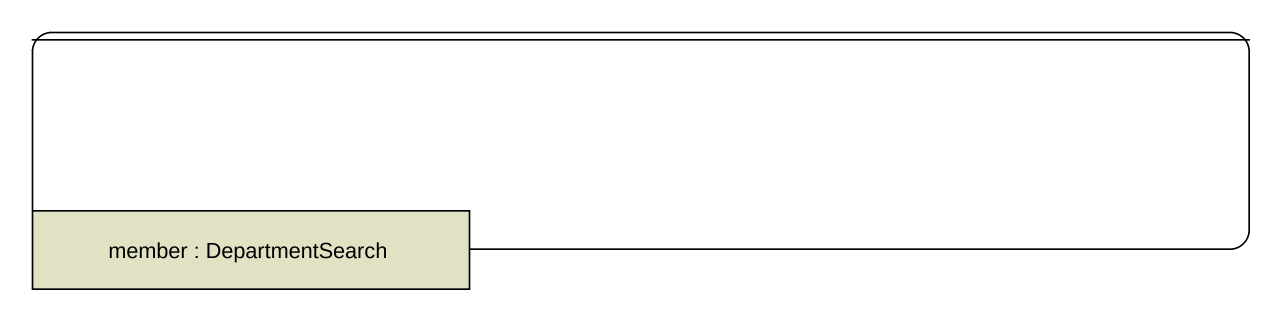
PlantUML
@startuml
hide empty description
state " " as state1 {
  state "member : DepartmentSearch" as member <<object>> #E1E1C3
}
@enduml
